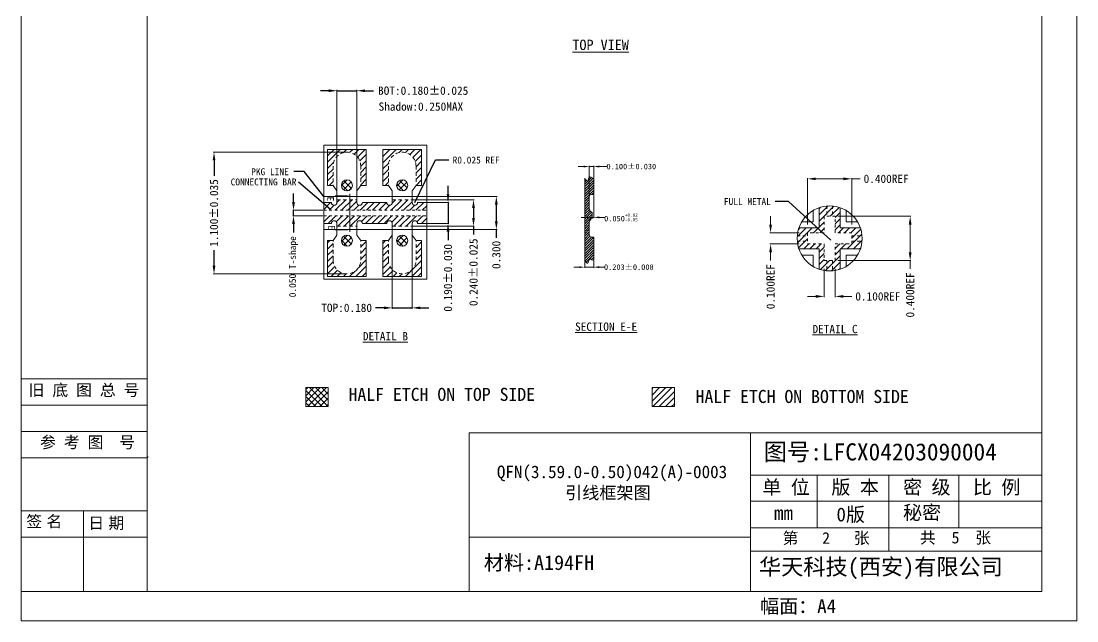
# Model space of a CAD drawing. Header units: millimetres. Extents: x 4471 to 10624, y 832 to 10725.
# Drawn here: x 4660.86 to 4699.05, y 1708.89 to 1730.58 of the extents above; entities that cross this region are included whole.
import ezdxf
from ezdxf.enums import TextEntityAlignment as Align

# ---------------------------------------------------------------- set-up
doc = ezdxf.new("R2010")
doc.units = ezdxf.units.MM
doc.linetypes.add('HIDDEN', pattern=[0.375, 0.25, -0.125])
for name, color, linetype in [('1', 7, 'Continuous'), ('1D', 4, 'Continuous'), ('BOT', 4, 'Continuous'), ('ETCH', 4, 'Continuous'), ('HALF ETCH ON TOP SIDE', 6, 'Continuous'), ('PKG', 2, 'Continuous'), ('图层1实体', 7, 'Continuous')]:
    doc.layers.add(name, color=color, linetype=linetype)
doc.layers.add('DIM', color=4, linetype='Continuous', lineweight=18)
doc.styles.add('SIMPLEX', font='SIMPLEX')
doc.styles.get("Standard").update_dxf_attribs({"font": 'SimSun.ttf'})
doc.styles.add('宋体', font='SimSun.ttf')
doc.dimstyles.new('0D$0', dxfattribs={"dimscale": 0.078, "dimtxt": 1.15, "dimasz": 1.15, "dimexe": 0.3, "dimexo": 0.3, "dimgap": 0.3, "dimtad": 0, "dimdec": 3, "dimzin": 1, "dimdsep": 46, "dimtxsty": 'SIMPLEX', "dimcen": 0.1, "dimclrd": 256, "dimclre": 256, "dimclrt": 256, "dimadec": 0, "dimazin": 0, "dimtfac": 1, "dimtdec": 3, "dimtofl": 0, "dimtmove": 0, "dimatfit": 3, "dimfxl": 1, "dimlwd": -1, "dimlwe": -1, "dimarcsym": 2})
doc.dimstyles.new('ISO-25', dxfattribs={"dimtxt": 0.1, "dimasz": 0.08, "dimexe": 0.015, "dimexo": 0.015, "dimgap": 0.02, "dimtad": 0, "dimzin": 1, "dimdsep": 46, "dimtxsty": 'Standard', "dimcen": 0.1, "dimadec": 0, "dimazin": 0, "dimtfac": 1, "dimtmove": 0, "dimatfit": 3, "dimfxl": 1, "dimarcsym": 0})

# ---------------------------------------------------------------- blocks, each defined once
blk = doc.blocks.new('*D121')
at = {"layer": 'Defpoints', "color": 0, "transparency": 16777216}
for p in [(4690.909, 1724.879), (4689.309, 1722.923), (4690.909, 1722.923)]:
    blk.add_point(p, dxfattribs=at)
at = {"layer": 'DIM', "transparency": 16777216}
for p, q in [((4689.309, 1723.223), (4689.309, 1724.909)), ((4689.609, 1724.879), (4690.609, 1724.879)), ((4690.909, 1723.223), (4690.909, 1724.909)), ((4690.909, 1724.879), (4691.209, 1724.879))]:
    blk.add_line(p, q, dxfattribs=at)
for points in [[(4689.609, 1724.929), (4689.609, 1724.829), (4689.309, 1724.879)], [(4690.609, 1724.929), (4690.609, 1724.829), (4690.909, 1724.879)]]:
    blk.add_solid(points, dxfattribs=at)
at = {"layer": 'DIM', "lineweight": 9, "transparency": 16777216, "insert": (4692.153, 1724.879), "char_height": 0.3, "attachment_point": 5, "style": '宋体'}
blk.add_mtext('0.400REF{}{{\\H0.7x;}{}}', dxfattribs=at)
blk = doc.blocks.new('*D123')
at = {"layer": 'Defpoints', "color": 0, "transparency": 16777216}
for p in [(4689.309, 1722.923), (4687.973, 1722.523), (4689.309, 1722.523)]:
    blk.add_point(p, dxfattribs=at)
at = {"layer": 'DIM', "transparency": 16777216}
for p, q in [((4687.973, 1723.223), (4687.973, 1723.523)), ((4689.009, 1722.923), (4687.943, 1722.923)), ((4689.009, 1722.523), (4687.943, 1722.523)), ((4687.973, 1722.223), (4687.973, 1721.923))]:
    blk.add_line(p, q, dxfattribs=at)
for points in [[(4687.923, 1723.223), (4688.023, 1723.223), (4687.973, 1722.923)], [(4687.923, 1722.223), (4688.023, 1722.223), (4687.973, 1722.523)]]:
    blk.add_solid(points, dxfattribs=at)
at = {"layer": 'DIM', "lineweight": 9, "transparency": 16777216, "insert": (4687.973, 1720.979), "char_height": 0.3, "attachment_point": 5, "rotation": 90, "style": '宋体'}
blk.add_mtext('0.100REF{}{{\\H0.7x;}{}}', dxfattribs=at)
blk = doc.blocks.new('*D124')
at = {"layer": 'Defpoints', "color": 0, "transparency": 16777216}
for p in [(4689.909, 1721.923), (4690.309, 1721.923), (4690.309, 1720.625)]:
    blk.add_point(p, dxfattribs=at)
at = {"layer": 'DIM', "transparency": 16777216}
for p, q in [((4689.909, 1721.623), (4689.909, 1720.595)), ((4690.309, 1721.623), (4690.309, 1720.595)), ((4689.609, 1720.625), (4689.309, 1720.625)), ((4690.609, 1720.625), (4690.909, 1720.625))]:
    blk.add_line(p, q, dxfattribs=at)
for points in [[(4689.609, 1720.675), (4689.609, 1720.575), (4689.909, 1720.625)], [(4690.609, 1720.675), (4690.609, 1720.575), (4690.309, 1720.625)]]:
    blk.add_solid(points, dxfattribs=at)
at = {"layer": 'DIM', "lineweight": 9, "transparency": 16777216, "insert": (4691.853, 1720.625), "char_height": 0.3, "attachment_point": 5, "style": '宋体'}
blk.add_mtext('0.100REF{}{{\\H0.7x;}{}}', dxfattribs=at)
blk = doc.blocks.new('*D122')
at = {"layer": 'Defpoints', "color": 0, "transparency": 16777216}
for p in [(4690.109, 1723.523), (4693.022, 1723.523), (4690.109, 1721.923)]:
    blk.add_point(p, dxfattribs=at)
at = {"layer": 'DIM', "transparency": 16777216}
for p, q in [((4690.409, 1723.523), (4693.052, 1723.523)), ((4693.022, 1723.223), (4693.022, 1722.223)), ((4690.409, 1721.923), (4693.052, 1721.923)), ((4693.022, 1721.923), (4693.022, 1721.623))]:
    blk.add_line(p, q, dxfattribs=at)
for points in [[(4692.972, 1723.223), (4693.072, 1723.223), (4693.022, 1723.523)], [(4692.972, 1722.223), (4693.072, 1722.223), (4693.022, 1721.923)]]:
    blk.add_solid(points, dxfattribs=at)
at = {"layer": 'DIM', "lineweight": 9, "transparency": 16777216, "insert": (4693.022, 1720.679), "char_height": 0.3, "attachment_point": 5, "rotation": 90, "style": '宋体'}
blk.add_mtext('0.400REF{}{{\\H0.7x;}{}}', dxfattribs=at)
blk = doc.blocks.new('*D148')
at = {"layer": 'Defpoints', "color": 0, "transparency": 16777216}
for p in [(4681.251, 1721.93), (4681.576, 1721.93), (4681.576, 1721.684)]:
    blk.add_point(p, dxfattribs=at)
at = {"layer": 'DIM', "color": 0, "lineweight": 5, "transparency": 16777216}
for p, q in [((4681.251, 1721.905), (4681.251, 1721.659)), ((4681.576, 1721.905), (4681.576, 1721.659)), ((4681.051, 1721.684), (4680.851, 1721.684)), ((4681.251, 1721.684), (4681.576, 1721.684)), ((4681.776, 1721.684), (4681.976, 1721.684))]:
    blk.add_line(p, q, dxfattribs=at)
at = {"layer": 'DIM', "color": 0, "transparency": 16777216}
for points in [[(4681.051, 1721.65), (4681.051, 1721.717), (4681.251, 1721.684)], [(4681.776, 1721.717), (4681.776, 1721.65), (4681.576, 1721.684)]]:
    blk.add_solid(points, dxfattribs=at)
at = {"layer": 'DIM', "color": 0, "lineweight": 5, "transparency": 16777216, "insert": (4682.844, 1721.684), "char_height": 0.2, "attachment_point": 5}
blk.add_mtext('{\\fSimSun|b0|i0|c134|p0;0.203±0.008}', dxfattribs=at)
blk = doc.blocks.new('*D149')
at = {"layer": 'Defpoints', "color": 0, "transparency": 16777216}
for p in [(4681.576, 1725.323), (4681.576, 1724.898), (4681.414, 1724.142)]:
    blk.add_point(p, dxfattribs=at)
at = {"layer": 'DIM', "color": 0, "lineweight": 5, "transparency": 16777216}
for p, q in [((4681.214, 1725.323), (4681.014, 1725.323)), ((4681.414, 1724.167), (4681.414, 1725.348)), ((4681.414, 1725.323), (4681.576, 1725.323)), ((4681.576, 1724.923), (4681.576, 1725.348)), ((4681.776, 1725.323), (4682.065, 1725.323))]:
    blk.add_line(p, q, dxfattribs=at)
at = {"layer": 'DIM', "color": 0, "transparency": 16777216}
for points in [[(4681.214, 1725.29), (4681.214, 1725.357), (4681.414, 1725.323)], [(4681.776, 1725.357), (4681.776, 1725.29), (4681.576, 1725.323)]]:
    blk.add_solid(points, dxfattribs=at)
at = {"layer": 'DIM', "color": 0, "lineweight": 5, "transparency": 16777216, "insert": (4682.935, 1725.323), "char_height": 0.2, "attachment_point": 5}
blk.add_mtext('{\\fSimSun|b0|i0|c134|p0;0.100±0.030}', dxfattribs=at)
blk = doc.blocks.new('*D150')
at = {"layer": 'Defpoints', "color": 0, "transparency": 16777216}
for p in [(4681.576, 1724.429), (4681.516, 1723.551), (4681.516, 1723.484)]:
    blk.add_point(p, dxfattribs=at)
at = {"layer": 'DIM', "color": 0, "lineweight": 5, "transparency": 16777216}
for p, q in [((4681.576, 1724.404), (4681.576, 1723.459)), ((4681.316, 1723.484), (4681.116, 1723.484)), ((4681.516, 1723.526), (4681.516, 1723.459)), ((4681.576, 1723.484), (4681.516, 1723.484)), ((4681.776, 1723.484), (4681.976, 1723.484))]:
    blk.add_line(p, q, dxfattribs=at)
at = {"layer": 'DIM', "color": 0, "transparency": 16777216}
for points in [[(4681.316, 1723.451), (4681.316, 1723.518), (4681.516, 1723.484)], [(4681.776, 1723.518), (4681.776, 1723.451), (4681.576, 1723.484)]]:
    blk.add_solid(points, dxfattribs=at)
at = {"layer": 'DIM', "color": 0, "lineweight": 5, "transparency": 16777216, "insert": (4682.561, 1723.484), "char_height": 0.2, "attachment_point": 5}
blk.add_mtext('0.050{\\H0.120000;\\S+0.02^ -0.05;}', dxfattribs=at)
blk = doc.blocks.new('*D151')
at = {"layer": 'Defpoints', "color": 0, "transparency": 16777216}
for p in [(4675.535, 1724.023), (4675.535, 1723.263), (4676.303, 1723.263)]:
    blk.add_point(p, dxfattribs=at)
at = {"layer": 'DIM', "lineweight": -3, "transparency": 16777216}
for p, q in [((4676.303, 1724.323), (4676.303, 1724.623)), ((4676.303, 1724.023), (4676.303, 1723.263)), ((4676.303, 1722.963), (4676.303, 1722.663))]:
    blk.add_line(p, q, dxfattribs=at)
at = {"layer": 'DIM', "transparency": 16777216}
for p, q in [((4675.565, 1724.023), (4676.333, 1724.023)), ((4675.565, 1723.263), (4676.333, 1723.263))]:
    blk.add_line(p, q, dxfattribs=at)
for points in [[(4676.253, 1724.323), (4676.353, 1724.323), (4676.303, 1724.023)], [(4676.353, 1722.963), (4676.253, 1722.963), (4676.303, 1723.263)]]:
    blk.add_solid(points, dxfattribs=at)
at = {"layer": 'DIM', "lineweight": 9, "transparency": 16777216, "insert": (4676.303, 1721.296), "char_height": 0.3, "attachment_point": 5, "rotation": 90, "style": '宋体'}
blk.add_mtext('0.190%%p0.030', dxfattribs=at)
blk = doc.blocks.new('*D152')
at = {"layer": 'Defpoints', "color": 0, "transparency": 16777216}
for p in [(4675.535, 1724.243), (4675.535, 1723.043), (4678.051, 1723.043)]:
    blk.add_point(p, dxfattribs=at)
at = {"layer": 'DIM', "transparency": 16777216}
for p, q in [((4675.565, 1724.243), (4678.081, 1724.243)), ((4675.565, 1723.043), (4678.081, 1723.043))]:
    blk.add_line(p, q, dxfattribs=at)
at = {"layer": 'DIM', "lineweight": -3, "transparency": 16777216}
for p, q in [((4678.051, 1723.943), (4678.051, 1723.343)), ((4678.051, 1723.043), (4678.051, 1722.743))]:
    blk.add_line(p, q, dxfattribs=at)
at = {"layer": 'DIM', "transparency": 16777216}
for points in [[(4678.101, 1723.943), (4678.001, 1723.943), (4678.051, 1724.243)], [(4678.001, 1723.343), (4678.101, 1723.343), (4678.051, 1723.043)]]:
    blk.add_solid(points, dxfattribs=at)
at = {"layer": 'DIM', "lineweight": 9, "transparency": 16777216, "insert": (4678.051, 1722.127), "char_height": 0.3, "attachment_point": 5, "rotation": 90, "style": '宋体'}
blk.add_mtext('0.300', dxfattribs=at)
blk = doc.blocks.new('*D153')
at = {"layer": 'Defpoints', "color": 0, "transparency": 16777216}
for p in [(4675.005, 1724.123), (4675.005, 1723.163), (4677.225, 1723.163)]:
    blk.add_point(p, dxfattribs=at)
at = {"layer": 'DIM', "transparency": 16777216}
for p, q in [((4675.035, 1724.123), (4677.255, 1724.123)), ((4675.035, 1723.163), (4677.255, 1723.163))]:
    blk.add_line(p, q, dxfattribs=at)
at = {"layer": 'DIM', "lineweight": -3, "transparency": 16777216}
for p, q in [((4677.225, 1723.823), (4677.225, 1723.463)), ((4677.225, 1723.163), (4677.225, 1722.863))]:
    blk.add_line(p, q, dxfattribs=at)
at = {"layer": 'DIM', "transparency": 16777216}
for points in [[(4677.275, 1723.823), (4677.175, 1723.823), (4677.225, 1724.123)], [(4677.175, 1723.463), (4677.275, 1723.463), (4677.225, 1723.163)]]:
    blk.add_solid(points, dxfattribs=at)
at = {"layer": 'DIM', "lineweight": 9, "transparency": 16777216, "insert": (4677.225, 1721.499), "char_height": 0.3, "attachment_point": 5, "rotation": 90, "style": '宋体'}
blk.add_mtext('0.240%%p0.025', dxfattribs=at)
blk = doc.blocks.new('*D154')
at = {"layer": 'Defpoints', "color": 0, "transparency": 16777216}
for p in [(4672.645, 1725.843), (4667.838, 1721.443), (4672.645, 1721.443)]:
    blk.add_point(p, dxfattribs=at)
at = {"layer": 'DIM', "transparency": 16777216}
for p, q in [((4672.615, 1725.843), (4667.808, 1725.843)), ((4672.615, 1721.443), (4667.808, 1721.443))]:
    blk.add_line(p, q, dxfattribs=at)
at = {"layer": 'DIM', "lineweight": -3, "transparency": 16777216}
for p, q in [((4667.838, 1725.543), (4667.838, 1724.992)), ((4667.838, 1721.743), (4667.838, 1722.293))]:
    blk.add_line(p, q, dxfattribs=at)
at = {"layer": 'DIM', "transparency": 16777216}
for points in [[(4667.888, 1725.543), (4667.788, 1725.543), (4667.838, 1725.843)], [(4667.788, 1721.743), (4667.888, 1721.743), (4667.838, 1721.443)]]:
    blk.add_solid(points, dxfattribs=at)
at = {"layer": 'DIM', "lineweight": 9, "transparency": 16777216, "insert": (4667.838, 1723.643), "char_height": 0.3, "attachment_point": 5, "rotation": 90, "style": '宋体'}
blk.add_mtext('1.100%%p0.035', dxfattribs=at)
blk = doc.blocks.new('*D155')
at = {"layer": 'Defpoints', "color": 0, "transparency": 16777216}
for p in [(4673.005, 1728.066), (4672.285, 1724.414), (4673.005, 1724.414)]:
    blk.add_point(p, dxfattribs=at)
at = {"layer": 'DIM', "lineweight": -3, "transparency": 16777216}
for p, q in [((4671.985, 1728.066), (4671.685, 1728.066)), ((4672.285, 1728.066), (4673.005, 1728.066)), ((4673.305, 1728.066), (4673.605, 1728.066))]:
    blk.add_line(p, q, dxfattribs=at)
at = {"layer": 'DIM', "transparency": 16777216}
for p, q in [((4672.285, 1724.444), (4672.285, 1728.096)), ((4673.005, 1724.444), (4673.005, 1728.096))]:
    blk.add_line(p, q, dxfattribs=at)
for points in [[(4671.985, 1728.016), (4671.985, 1728.116), (4672.285, 1728.066)], [(4673.305, 1728.116), (4673.305, 1728.016), (4673.005, 1728.066)]]:
    blk.add_solid(points, dxfattribs=at)
at = {"layer": 'DIM', "lineweight": 9, "transparency": 16777216, "insert": (4675.405, 1728.066), "char_height": 0.3, "attachment_point": 5, "style": '宋体'}
blk.add_mtext('BOT:0.180%%p0.025', dxfattribs=at)
blk = doc.blocks.new('*D157')
at = {"layer": 'Defpoints', "color": 0, "transparency": 16777216}
for p in [(4674.285, 1722.843), (4675.005, 1722.843), (4675.005, 1720.212)]:
    blk.add_point(p, dxfattribs=at)
at = {"layer": 'DIM', "transparency": 16777216}
for p, q in [((4674.285, 1722.813), (4674.285, 1720.182)), ((4675.005, 1722.813), (4675.005, 1720.182))]:
    blk.add_line(p, q, dxfattribs=at)
at = {"layer": 'DIM', "lineweight": -3, "transparency": 16777216}
for p, q in [((4673.985, 1720.212), (4673.685, 1720.212)), ((4674.285, 1720.212), (4675.005, 1720.212)), ((4675.305, 1720.212), (4675.605, 1720.212))]:
    blk.add_line(p, q, dxfattribs=at)
at = {"layer": 'DIM', "transparency": 16777216}
for points in [[(4673.985, 1720.162), (4673.985, 1720.262), (4674.285, 1720.212)], [(4675.305, 1720.262), (4675.305, 1720.162), (4675.005, 1720.212)]]:
    blk.add_solid(points, dxfattribs=at)
at = {"layer": 'DIM', "lineweight": 9, "transparency": 16777216, "insert": (4672.637, 1720.212), "char_height": 0.3, "attachment_point": 5, "style": '宋体'}
blk.add_mtext('TOP:0.180', dxfattribs=at)
blk = doc.blocks.new('*D158')
at = {"layer": 'Defpoints', "color": 0, "transparency": 16777216}
for p in [(4670.714, 1723.743), (4671.806, 1723.743), (4671.806, 1723.543)]:
    blk.add_point(p, dxfattribs=at)
at = {"layer": 'DIM', "color": 2, "lineweight": -3, "transparency": 16777216}
for p, q in [((4670.714, 1724.043), (4670.714, 1724.343)), ((4670.714, 1723.543), (4670.714, 1723.743)), ((4670.714, 1723.243), (4670.714, 1722.943))]:
    blk.add_line(p, q, dxfattribs=at)
at = {"layer": 'DIM', "color": 2, "transparency": 16777216}
for p, q in [((4671.776, 1723.743), (4670.684, 1723.743)), ((4671.776, 1723.543), (4670.684, 1723.543))]:
    blk.add_line(p, q, dxfattribs=at)
for points in [[(4670.664, 1724.043), (4670.764, 1724.043), (4670.714, 1723.743)], [(4670.764, 1723.243), (4670.664, 1723.243), (4670.714, 1723.543)]]:
    blk.add_solid(points, dxfattribs=at)
at = {"layer": 'DIM', "color": 2, "lineweight": 9, "transparency": 16777216, "insert": (4670.714, 1721.699), "char_height": 0.25, "attachment_point": 5, "rotation": 90, "style": '宋体'}
blk.add_mtext('0.050 T-shape', dxfattribs=at)

msp = doc.modelspace()

# ---------------------------------------------------------------- hatches: boundary and pattern name
at = {"layer": 'ETCH', "lineweight": 9}
h = msp.add_hatch(dxfattribs=at)
h.set_pattern_fill('ANSI31', color=256, scale=0.05)
h.set_pattern_definition([(45, (4706.81684, 1758.78221), (-0.1122532, 0.1122532), [])])
h.paths.add_polyline_path([(4671.9454, 1724.6425), (4671.9454, 1725.9425), (4673.3454, 1725.9425), (4673.3454, 1724.6425), (4673.1454, 1724.6425), (4673.1454, 1725.3425, 1), (4672.1454, 1725.3425), (4672.1454, 1724.6425)])
h.paths.add_polyline_path([(4671.9454, 1722.6425), (4671.9454, 1721.3425), (4673.3454, 1721.3425), (4673.3454, 1722.6425), (4673.1454, 1722.6425), (4673.1454, 1721.9425, -1), (4672.1454, 1721.9425), (4672.1454, 1722.6425)])
h.paths.add_polyline_path([(4673.9454, 1724.6425), (4673.9454, 1725.9425), (4675.3454, 1725.9425), (4675.3454, 1724.6425), (4675.1454, 1724.6425), (4675.1454, 1725.3425, 1), (4674.1454, 1725.3425), (4674.1454, 1724.6425)])
h.paths.add_polyline_path([(4673.9454, 1722.6425), (4673.9454, 1721.3425), (4675.3454, 1721.3425), (4675.3454, 1722.6425), (4675.1454, 1722.6425), (4675.1454, 1721.9425, -1), (4674.1454, 1721.9425), (4674.1454, 1722.6425)])
h.paths.add_polyline_path([(4675.535, 1723.7425), (4675.535, 1724.0225), (4675.2054, 1724.0225, -1), (4675.0054, 1724.0225), (4675.0054, 1724.1225), (4674.2854, 1724.1225), (4674.2854, 1724.0225, -1), (4674.0854, 1724.0225), (4673.2054, 1724.0225, -1), (4673.0054, 1724.0225), (4673.0054, 1724.1225), (4672.2854, 1724.1225), (4672.2854, 1724.0225, -1), (4672.0854, 1724.0225), (4671.8061, 1724.0225), (4671.8061, 1723.7425)])
h.paths.add_polyline_path([(4671.8061, 1723.2625), (4672.0854, 1723.2625, -1), (4672.2854, 1723.2625), (4672.2854, 1723.1625), (4673.0054, 1723.1625), (4673.0054, 1723.2625, -1), (4673.2054, 1723.2625), (4674.0854, 1723.2625, -1), (4674.2854, 1723.2625), (4674.2854, 1723.1625), (4675.0054, 1723.1625), (4675.0054, 1723.2625, -1), (4675.2054, 1723.2625), (4675.535, 1723.2625), (4675.535, 1723.5425), (4671.8061, 1723.5425)])
at = {"layer": 'ETCH', "lineweight": 5}
h = msp.add_hatch(dxfattribs=at)
h.set_pattern_fill('ANSI31', color=256, scale=0.02, style=0)
h.set_pattern_definition([(45, (4118.769366, 1721.94293), (-0.0449012806, 0.0449012806), [])])
edge = h.paths.add_edge_path()
edge.add_line((4681.4938, 1724.3078), (4681.4962, 1724.3078))
edge.add_arc((4681.4962, 1724.3878), 0.08, 630, 720)
edge.add_line((4681.5762, 1724.3878), (4681.5762, 1724.8977))
edge.add_spline(control_points=[(4681.5762, 1724.8977), (4681.5546, 1724.9037), (4681.5089, 1724.9165), (4681.3947, 1724.9915), (4681.3801, 1724.709), (4681.2922, 1724.8379), (4681.2514, 1724.8977)], knot_values=[0, 0, 0, 0, 0.0877372, 0.1860981, 0.3992892, 0.5839452, 0.5839452, 0.5839452, 0.5839452], degree=3, periodic=0)
edge.add_line((4681.2514, 1724.8977), (4681.2514, 1721.9304))
edge.add_spline(control_points=[(4681.2514, 1721.9304), (4681.2922, 1721.8706), (4681.3801, 1721.7417), (4681.3947, 1722.0242), (4681.5089, 1721.9492), (4681.5546, 1721.9364), (4681.5762, 1721.9304)], knot_values=[0, 0, 0, 0, 0.184656, 0.3978471, 0.4962081, 0.5839452, 0.5839452, 0.5839452, 0.5839452], degree=3, periodic=0)
edge.add_line((4681.5762, 1721.9304), (4681.5762, 1722.7718))
edge.add_line((4681.5762, 1722.7718), (4681.495, 1722.7718))
edge.add_arc((4681.495, 1722.8518), 0.08, 180.2893, 270.00475, ccw=False)
edge.add_line((4681.415, 1722.8514), (4681.4138, 1723.2998))
edge.add_arc((4681.5539, 1723.3043), 0.1402, 105.84188, 181.83462, ccw=False)
edge.add_line((4681.5157, 1723.4391), (4681.5157, 1723.6624))
edge.add_arc((4681.5851, 1723.8256), 0.1773, 194.9693, 246.93746, ccw=False)
edge.add_line((4681.4138, 1723.7798), (4681.4138, 1724.2278))
edge.add_arc((4681.4938, 1724.2278), 0.08, 90, 180.00475, ccw=False)
at = {"layer": 'ETCH', "lineweight": 9}
h = msp.add_hatch(dxfattribs=at)
h.set_pattern_fill('ANSI31', color=256, scale=0.05)
h.set_pattern_definition([(45, (-1.79652, 0.0234), (-0.1122532015, 0.1122532015), [])])
h.paths.add_polyline_path([(4688.9974, 1723.1028, 0.0825124), (4688.9343, 1722.7228, 0.0825124), (4688.9974, 1722.3428), (4689.7294, 1722.3428), (4689.7294, 1721.6108, 0.1661561), (4690.4894, 1721.6108), (4690.4894, 1722.3428), (4691.2213, 1722.3428, 0.0825124), (4691.2844, 1722.7228, 0.0825124), (4691.2213, 1723.1028), (4690.4894, 1723.1028), (4690.4894, 1723.8347, 0.1661561), (4689.7294, 1723.8347), (4689.7294, 1723.1028)])
h.paths.add_polyline_path([(4689.9094, 1722.9228), (4689.9094, 1723.5228), (4690.3094, 1723.5228), (4690.3094, 1722.9228), (4690.9094, 1722.9228), (4690.9094, 1722.5228), (4690.3094, 1722.5228), (4690.3094, 1721.9228), (4689.9094, 1721.9228), (4689.9094, 1722.5228), (4689.3094, 1722.5228), (4689.3094, 1722.9228)], flags=16)
h = msp.add_hatch(dxfattribs=at)
h.set_pattern_fill('ANSI31', color=256, scale=0.05)
h.paths.add_polyline_path([(4684.493, 1717.3275), (4683.685, 1717.3275), (4683.685, 1716.6408), (4684.493, 1716.6408)])
at = {"layer": 'HALF ETCH ON TOP SIDE', "linetype": 'ByBlock', "lineweight": 0}
h = msp.add_hatch(dxfattribs=at)
h.set_pattern_fill('ANSI37', color=256, scale=0.05)
h.set_pattern_definition([(45, (4706.81684, 1758.78221), (-0.1122532, 0.1122532), []), (135, (4706.81684, 1758.78221), (-0.1122532, -0.1122532), [])])
h.paths.add_polyline_path([(4672.8454, 1724.6425, 1), (4672.4454, 1724.6425, 1)])
h.paths.add_polyline_path([(4672.8454, 1722.6425, 1), (4672.4454, 1722.6425, 1)])
h.paths.add_polyline_path([(4674.8454, 1724.6425, 1), (4674.4454, 1724.6425, 1)])
h.paths.add_polyline_path([(4674.8454, 1722.6425, 1), (4674.4454, 1722.6425, 1)])
h = msp.add_hatch(dxfattribs=at)
h.set_pattern_fill('ANSI37', color=256, scale=0.05)
h.set_pattern_definition([(45, (4740.29422, 1755.63377), (-0.1122532, 0.1122532), []), (135, (4740.29422, 1755.63377), (-0.1122532, -0.1122532), [])])
h.paths.add_polyline_path([(4671.9693, 1717.3275), (4671.1613, 1717.3275), (4671.1613, 1716.6408), (4671.9693, 1716.6408)])

# ---------------------------------------------------------------- linework, layer by layer
at = {"lineweight": 0}
for p, q in [((4671.9454, 1724.6425, 0.0817), (4671.9454, 1725.9425, 0.0817)), ((4671.9454, 1725.9425, 0.0817), (4673.3454, 1725.9425, 0.0817)), ((4673.3454, 1725.9425, 0.0817), (4673.3454, 1724.6425, 0.0817)), ((4673.9454, 1724.6425, 0.0817), (4673.9454, 1725.9425, 0.0817)), ((4673.9454, 1725.9425, 0.0817), (4675.3454, 1725.9425, 0.0817)), ((4675.3454, 1725.9425, 0.0817), (4675.3454, 1724.6425, 0.0817)), ((4672.1454, 1724.6425, 0.0817), (4671.9454, 1724.6425, 0.0817)), ((4672.2854, 1724.4425, 0.0817), (4672.1454, 1724.6425, 0.0817)), ((4672.2854, 1724.0225, 0.0817), (4672.2854, 1724.4425, 0.0817)), ((4673.1454, 1724.6425, 0.0817), (4673.0054, 1724.4425, 0.0817)), ((4673.0054, 1724.4425, 0.0817), (4673.0054, 1724.0225, 0.0817)), ((4673.3454, 1724.6425, 0.0817), (4673.1454, 1724.6425, 0.0817)), ((4674.1454, 1724.6425, 0.0817), (4673.9454, 1724.6425, 0.0817)), ((4674.2854, 1724.4425, 0.0817), (4674.1454, 1724.6425, 0.0817)), ((4674.2854, 1724.0225, 0.0817), (4674.2854, 1724.4425, 0.0817)), ((4675.1454, 1724.6425, 0.0817), (4675.0054, 1724.4425, 0.0817)), ((4675.0054, 1724.4425, 0.0817), (4675.0054, 1724.0225, 0.0817)), ((4675.3454, 1724.6425, 0.0817), (4675.1454, 1724.6425, 0.0817)), ((4672.2854, 1723.2625, 0.0817), (4672.2854, 1722.8425, 0.0817)), ((4673.0054, 1722.8425, 0.0817), (4673.0054, 1723.2625, 0.0817)), ((4674.2854, 1723.2625, 0.0817), (4674.2854, 1722.8425, 0.0817)), ((4675.0054, 1722.8425, 0.0817), (4675.0054, 1723.2625, 0.0817)), ((4672.1454, 1722.6425, 0.0817), (4671.9454, 1722.6425, 0.0817)), ((4671.9454, 1722.6425, 0.0817), (4671.9454, 1721.3425, 0.0817)), ((4672.2854, 1722.8425, 0.0817), (4672.1454, 1722.6425, 0.0817)), ((4673.1454, 1722.6425, 0.0817), (4673.0054, 1722.8425, 0.0817)), ((4673.3454, 1722.6425, 0.0817), (4673.1454, 1722.6425, 0.0817)), ((4673.3454, 1721.3425, 0.0817), (4673.3454, 1722.6425, 0.0817)), ((4674.1454, 1722.6425, 0.0817), (4673.9454, 1722.6425, 0.0817)), ((4673.9454, 1722.6425, 0.0817), (4673.9454, 1721.3425, 0.0817)), ((4674.2854, 1722.8425, 0.0817), (4674.1454, 1722.6425, 0.0817)), ((4675.1454, 1722.6425, 0.0817), (4675.0054, 1722.8425, 0.0817)), ((4675.3454, 1722.6425, 0.0817), (4675.1454, 1722.6425, 0.0817)), ((4675.3454, 1721.3425, 0.0817), (4675.3454, 1722.6425, 0.0817)), ((4671.9454, 1721.3425, 0.0817), (4673.3454, 1721.3425, 0.0817)), ((4673.9454, 1721.3425, 0.0817), (4675.3454, 1721.3425, 0.0817))]:
    msp.add_line(p, q, dxfattribs=at)
at = {"color": 2, "lineweight": 9, "elevation": 0.0584}
msp.add_lwpolyline([(4671.8061, 1726.0925), (4675.535, 1726.0925), (4675.535, 1721.244), (4671.8061, 1721.244)], close=True, dxfattribs=at)
at = {"lineweight": 0, "elevation": 0.0817}
for points in [[(4671.8061, 1724.0225), (4672.0854, 1724.0225)], [(4673.2054, 1724.0225), (4674.0854, 1724.0225)], [(4675.2054, 1724.0225), (4675.535, 1724.0225)], [(4671.8061, 1723.2625), (4672.0854, 1723.2625)], [(4673.2054, 1723.2625), (4674.0854, 1723.2625)], [(4675.2054, 1723.2625), (4675.535, 1723.2625)]]:
    msp.add_lwpolyline(points, dxfattribs=at)
at = {"linetype": 'ByBlock', "lineweight": 0}
for centre in [(4672.6454, 1724.6425, 0.0817), (4674.6454, 1724.6425, 0.0817), (4672.6454, 1722.6425, 0.0817), (4674.6454, 1722.6425, 0.0817)]:
    msp.add_circle(centre, 0.2, dxfattribs=at)
at = {"lineweight": 0}
for centre, start, end in [((4672.1854, 1724.0225, 0.0817), 180, 360), ((4673.1054, 1724.0225, 0.0817), 180, 360), ((4674.1854, 1724.0225, 0.0817), 180, 360), ((4675.1054, 1724.0225, 0.0817), 180, 360), ((4672.1854, 1723.2625, 0.0817), 0, 180), ((4673.1054, 1723.2625, 0.0817), 0, 180), ((4674.1854, 1723.2625, 0.0817), 0, 180), ((4675.1054, 1723.2625, 0.0817), 0, 180)]:
    msp.add_arc(centre, 0.1, start, end, dxfattribs=at)
at = {"layer": '1', "lineweight": 5}
for p, q in [((4681.5157, 1723.6624, 0.0812), (4681.5157, 1723.4391, 0.0812)), ((4681.415, 1722.8518, 0.0817), (4681.4138, 1723.2998, 0.0812)), ((4681.5762, 1722.7718, 0.0817), (4681.495, 1722.7718, 0.0817)), ((4681.5762, 1721.9304, 0.0817), (4681.5762, 1722.7718, 0.0817))]:
    msp.add_line(p, q, dxfattribs=at)
at = {"layer": '1', "color": 0, "lineweight": 9}
for p, q in [((4689.7294, 1723.8347), (4689.7294, 1723.1028)), ((4690.4894, 1723.8347), (4690.4894, 1723.1028)), ((4688.9974, 1723.1028), (4689.7294, 1723.1028)), ((4690.4894, 1723.1028), (4691.2213, 1723.1028)), ((4688.9974, 1722.3428), (4689.7294, 1722.3428)), ((4689.7294, 1721.6108), (4689.7294, 1722.3428)), ((4690.4894, 1722.3428), (4691.2213, 1722.3428)), ((4690.4894, 1721.6108), (4690.4894, 1722.3428))]:
    msp.add_line(p, q, dxfattribs=at)
at = {"layer": '1', "color": 7, "lineweight": 9}
for p, q in [((4671.1613, 1717.3275, -0.0465), (4671.1613, 1716.6408, -0.0465)), ((4671.9693, 1717.3275, -0.0465), (4671.1613, 1717.3275, -0.0465)), ((4671.9693, 1716.6408, -0.0465), (4671.9693, 1717.3275, -0.0465)), ((4683.685, 1717.3275, -0.0465), (4683.685, 1716.6408, -0.0465)), ((4684.493, 1717.3275, -0.0465), (4683.685, 1717.3275, -0.0465)), ((4684.493, 1716.6408, -0.0465), (4684.493, 1717.3275, -0.0465)), ((4671.1613, 1716.6408, -0.0465), (4671.9693, 1716.6408, -0.0465)), ((4683.685, 1716.6408, -0.0465), (4684.493, 1716.6408, -0.0465))]:
    msp.add_line(p, q, dxfattribs=at)
at = {"layer": '1', "lineweight": 5, "elevation": 0.0817}
msp.add_lwpolyline([(4681.2514, 1724.8977), (4681.2514, 1721.9304)], dxfattribs=at)
at = {"layer": '1', "lineweight": 5, "elevation": 0.0812}
msp.add_lwpolyline([(4681.5157, 1723.6624), (4681.5157, 1723.6624, -0.2307219), (4681.4138, 1723.7798), (4681.4138, 1724.2278, -0.4142378), (4681.4938, 1724.3078), (4681.4962, 1724.3078, 0.4142136), (4681.5762, 1724.3878), (4681.5762, 1724.8977)], format="xyb", dxfattribs=at)
at = {"layer": '1', "lineweight": 5}
for centre, radius, start, end in [((4681.5539, 1723.3043, 0.0812), 0.1402, 105.84188, 181.83462), ((4681.495, 1722.8518, 0.0817), 0.08, 180.00475, 270.00475)]:
    msp.add_arc(centre, radius, start, end, dxfattribs=at)
for points in [[(4681.2514, 1724.8977, 0.0812), (4681.3574, 1724.7948, 0.0812), (4681.4355, 1724.9464, 0.0812), (4681.5099, 1724.9207, 0.0812), (4681.5762, 1724.8977, 0.0812)], [(4681.2514, 1721.9304, 0.0817), (4681.3574, 1721.8275, 0.0817), (4681.4355, 1721.9791, 0.0817), (4681.5099, 1721.9534, 0.0817), (4681.5762, 1721.9304, 0.0817)]]:
    msp.add_spline(points, degree=3, dxfattribs=at)
at = {"layer": '1D', "color": 4, "linetype": 'HIDDEN', "lineweight": 9, "ltscale": 0.2}
for p, q in [((4671.8061, 1723.7425, 0.0817), (4675.535, 1723.7425, 0.0817)), ((4671.8061, 1723.7425, 0.0817), (4675.535, 1723.7425, 0.0817)), ((4690.0094, 1723.8936), (4690.0094, 1723.5228)), ((4690.2094, 1723.8936), (4690.2094, 1723.5228)), ((4671.8061, 1723.5425, 0.0817), (4675.535, 1723.5425, 0.0817)), ((4671.8061, 1723.5425, 0.0817), (4675.535, 1723.5425, 0.0817)), ((4688.9386, 1722.8228), (4689.3094, 1722.8228)), ((4688.9386, 1722.6228), (4689.3094, 1722.6228)), ((4690.9094, 1722.8228), (4691.2802, 1722.8228)), ((4690.9094, 1722.6228), (4691.2802, 1722.6228)), ((4690.0094, 1721.9228), (4690.0094, 1721.552)), ((4690.2094, 1721.9228), (4690.2094, 1721.552))]:
    msp.add_line(p, q, dxfattribs=at)
msp.add_lwpolyline([(4689.9094, 1723.5228), (4689.9094, 1722.9228), (4689.3094, 1722.9228), (4689.3094, 1722.5228), (4689.9094, 1722.5228), (4689.9094, 1721.9228), (4690.3094, 1721.9228), (4690.3094, 1722.5228), (4690.9094, 1722.5228), (4690.9094, 1722.9228), (4690.3094, 1722.9228), (4690.3094, 1723.5228)], close=True, dxfattribs=at)
at = {"layer": 'BOT', "color": 4, "linetype": 'HIDDEN', "lineweight": 0, "ltscale": 0.5}
for p, q in [((4672.1454, 1725.3425, 0.0817), (4672.1454, 1724.6425, 0.0817)), ((4673.1454, 1725.3425, 0.0817), (4673.1454, 1724.6425, 0.0817)), ((4674.1454, 1725.3425, 0.0817), (4674.1454, 1724.6425, 0.0817)), ((4675.1454, 1725.3425, 0.0817), (4675.1454, 1724.6425, 0.0817)), ((4672.1454, 1721.9425, 0.0817), (4672.1454, 1722.6425, 0.0817)), ((4673.1454, 1721.9425, 0.0817), (4673.1454, 1722.6425, 0.0817)), ((4674.1454, 1721.9425, 0.0817), (4674.1454, 1722.6425, 0.0817)), ((4675.1454, 1721.9425, 0.0817), (4675.1454, 1722.6425, 0.0817))]:
    msp.add_line(p, q, dxfattribs=at)
at = {"layer": 'BOT', "color": 4, "linetype": 'HIDDEN', "lineweight": 0, "ltscale": 0.5, "elevation": 0.0817}
for points in [[(4672.2854, 1724.1225), (4673.0054, 1724.1225)], [(4672.2854, 1724.1225), (4673.0054, 1724.1225)], [(4674.2854, 1724.1225), (4675.0054, 1724.1225)], [(4672.2854, 1723.1625), (4673.0054, 1723.1625)], [(4672.2854, 1723.1625), (4673.0054, 1723.1625)], [(4674.2854, 1723.1625), (4675.0054, 1723.1625)]]:
    msp.add_lwpolyline(points, dxfattribs=at)
at = {"layer": 'BOT', "color": 4, "linetype": 'HIDDEN', "lineweight": 0, "ltscale": 0.5}
for centre, start, end in [((4672.6454, 1725.3425, 0.0817), 360, 180), ((4674.6454, 1725.3425, 0.0817), 360, 180), ((4672.6454, 1721.9425, 0.0817), 180, 0), ((4674.6454, 1721.9425, 0.0817), 180, 0)]:
    msp.add_arc(centre, 0.5, start, end, dxfattribs=at)
at = {"layer": 'DIM', "color": 1, "lineweight": 5}
msp.add_line((4672.7539, 1724.335, 0.0817), (4672.7539, 1722.9634, 0.0817), dxfattribs=at)
at = {"layer": 'DIM', "color": 1, "lineweight": 5, "elevation": 0.0817}
for points in [[(4672.6355, 1724.2605), (4672.219, 1724.2605)], [(4672.6355, 1723.0348), (4672.219, 1723.0348)]]:
    msp.add_lwpolyline(points, dxfattribs=at)
at = {"layer": 'DIM', "color": 2, "lineweight": 9}
msp.add_circle((4690.1094, 1722.7228), 1.1751, dxfattribs=at)
at = {"layer": 'DIM', "color": 1, "lineweight": 5}
for points in [[(4672.6355, 1724.2802, 0.0817), (4672.7539, 1724.2605, 0.0817), (4672.6355, 1724.2408, 0.0817)], [(4672.6355, 1723.0546, 0.0817), (4672.7539, 1723.0348, 0.0817), (4672.6355, 1723.0151, 0.0817)]]:
    msp.add_solid(points, dxfattribs=at)
at = {"layer": 'PKG', "linetype": 'Continuous', "lineweight": 9, "elevation": 0.0817}
for points in [[(4675.535, 1724.2425), (4671.8061, 1724.2425)], [(4675.535, 1724.2425), (4671.8061, 1724.2425)], [(4671.8061, 1723.0425), (4675.535, 1723.0425)], [(4671.8061, 1723.0425), (4675.535, 1723.0425)]]:
    msp.add_lwpolyline(points, dxfattribs=at)
at = {"layer": 'PKG', "linetype": 'Continuous', "lineweight": 9}
for points in [[(4689.5094, 1723.7331), (4689.5094, 1723.3228), (4689.099, 1723.3228)], [(4691.1197, 1723.3228), (4690.7094, 1723.3228), (4690.7094, 1723.7331)], [(4689.099, 1722.1228), (4689.5094, 1722.1228), (4689.5094, 1721.7124)], [(4690.7094, 1721.7124), (4690.7094, 1722.1228), (4691.1197, 1722.1228)]]:
    msp.add_lwpolyline(points, dxfattribs=at)
at = {"layer": '图层1实体', "lineweight": 9}
for p, q in [((4665.4243, 1717.6491, 0.093), (4660.86, 1717.6491, 0.093)), ((4665.4243, 1716.6932, 0.093), (4660.86, 1716.6932, 0.093)), ((4665.4243, 1715.7374, 0.093), (4660.86, 1715.7374, 0.093)), ((4677.0651, 1709.9573, 0.093), (4677.0651, 1715.6892, 0.093)), ((4677.0651, 1715.6892, 0.093), (4697.7816, 1715.6892, 0.093)), ((4687.25, 1715.6892, 0.093), (4687.25, 1709.9573, 0.093)), ((4665.4243, 1714.7816, 0.093), (4660.86, 1714.7816, 0.093)), ((4665.448, 1714.8317, 0.093), (4665.448, 1714.8033, 0.093)), ((4687.25, 1714.1554, 0.093), (4697.7816, 1714.1554, 0.093)), ((4689.6596, 1714.136, 0.093), (4689.6596, 1712.2507, 0.093)), ((4692.2532, 1714.136, 0.093), (4692.2532, 1711.412, 0.093)), ((4694.7794, 1714.136, 0.093), (4694.7794, 1712.2507, 0.093)), ((4687.25, 1713.2182, 0.093), (4697.7816, 1713.2182, 0.093)), ((4660.86, 1712.872, 0.093), (4665.4243, 1712.87, 0.093)), ((4663.1174, 1712.872, 0.093), (4663.1174, 1709.977, 0.093)), ((4663.1174, 1709.977, 0.093), (4663.1174, 1712.8436, 0.093)), ((4687.25, 1712.2507, 0.093), (4697.7816, 1712.2507, 0.093)), ((4665.4243, 1711.9124, 0.093), (4660.86, 1711.9124, 0.093)), ((4687.25, 1711.9124, 0.093), (4677.0651, 1711.9124, 0.093)), ((4687.25, 1711.412, 0.093), (4697.7816, 1711.412, 0.093)), ((4665.4213, 1709.9543, 0.093), (4660.873, 1709.9543, 0.093))]:
    msp.add_line(p, q, dxfattribs=at)
at = {"layer": '图层1实体', "lineweight": 9, "elevation": 0.093}
for points in [[(4660.86, 1761.9249), (4699.0532, 1761.9249), (4699.0532, 1708.8885), (4660.86, 1708.8885)], [(4665.4243, 1760.8497), (4697.7816, 1760.8497), (4697.7816, 1709.9573), (4665.4243, 1709.9573)]]:
    msp.add_lwpolyline(points, close=True, dxfattribs=at)

# ---------------------------------------------------------------- texts
at = {"layer": 'DIM', "lineweight": 9, "style": '宋体'}
msp.add_text('CONNECTING BAR', height=0.25, dxfattribs=at).set_placement((4668.44, 1724.6414, 0.0569))
for s, p in [('HALF ETCH ON TOP SIDE', (4679.4544, 1717.0825, -0.0465)), ('HALF ETCH ON BOTTOM SIDE', (4692.9738, 1717.006, -0.0465))]:
    msp.add_text(s, height=0.4725, dxfattribs=at).set_placement(p, align=Align.MIDDLE_RIGHT)
for s, insert, char_height, attachment_point in [('\\A1;{\\LTOP VIEW}', (4681.8236, 1729.7234, -0.008), 0.375, 5), ('\\A1;Shadow:0.250MAX', (4676.8516, 1727.3375, 0.1442), 0.3, 9), ('\\A1;R0.025 REF', (4676.469, 1725.4298, 0.1442), 0.25, 7), ('\\A1;PKG LINE', (4670.5433, 1725.2607, 0.0817), 0.25, 3), ('\\A1;FULL METAL', (4686.2821, 1723.9285, 0.0109), 0.25, 7), ('{\\LDETAIL C}', (4690.3048, 1719.4438, -0.1802), 0.3, 5), ('{\\LDETAIL B}', (4674.0393, 1719.1861, -0.1802), 0.3, 5)]:
    msp.add_mtext(s, dxfattribs=dict(at, insert=insert, char_height=char_height, attachment_point=attachment_point))
at = {"layer": 'DIM', "color": 1, "lineweight": 5, "char_height": 0.2376, "attachment_point": 5, "rotation": 270}
for insert in [(4672.0544, 1724.1509, 0.027), (4672.097, 1723.1209, 0.027)]:
    msp.add_mtext('E', dxfattribs=dict(at, insert=insert))
at = {"layer": '图层1实体', "lineweight": 9, "style": '宋体'}
for s, height, p in [('图号:LFCX04203090004', 0.62, (4687.7179, 1714.6923, 0.0418)), ('单 位', 0.50403, (4687.6723, 1713.4741, 0.093)), ('版 本', 0.50403, (4690.1721, 1713.4741, 0.093)), ('密 级', 0.50403, (4692.7657, 1713.4741, 0.093)), ('比 例', 0.50403, (4695.2919, 1713.4741, 0.093)), ('0版', 0.50403, (4690.3553, 1712.4864, 0.093)), ('秘密', 0.50403, (4692.7657, 1712.5562, 0.093)), ('mm', 0.50403, (4688.0966, 1712.5431, 0.093)), ('幅面：A4', 0.50403, (4687.5952, 1709.1686, 0.093))]:
    msp.add_text(s, height=height, dxfattribs=at).set_placement(p)
at = {"layer": '图层1实体', "lineweight": 9, "attachment_point": 1, "style": '宋体'}
for s, insert, char_height in [('{\\fSimSun|b0|i0|c134|p2;旧 底 图 总 号}', (4661.1325, 1717.4476, 0.093), 0.420022), ('{\\fSimSun|b0|i0|c134|p2;参 考 图  号}', (4661.5455, 1715.5603, 0.093), 0.420022), ('{\\fￋￎￌﾣﾤ|b0|i0|c134|p2; 签 名}', (4660.889, 1712.6966, 0.093), 0.420022), ('{\\fￋￎￌﾣﾤ|b0|i0|c134|p2; 日 期}', (4663.1343, 1712.6398, 0.093), 0.420022), ('{\\fSimSun|b0|i0|c134|p2;第   2   张}', (4688.4076, 1712.0968, 0.093), 0.420022), ('{\\fSimSun|b0|i0|c134|p2;共  5  张}', (4693.3751, 1712.1111, 0.093), 0.420022), ('材料:A194FH', (4677.5984, 1711.2639, 0.1118), 0.53311), ('{\\fSimSun|b0|i0|c134|p2;华天科技(西安)有限公司}', (4687.5536, 1711.1418, 0.093), 0.588031)]:
    msp.add_mtext(s, dxfattribs=dict(at, insert=insert, char_height=char_height))
at = {"layer": '图层1实体', "lineweight": 9, "insert": (4678.071, 1714.5064, 0.0321), "char_height": 0.4536, "width": 15.490699, "attachment_point": 1, "style": '宋体'}
msp.add_mtext('QFN(3.59.0-0.50)042(A)-0003\\P        引线框架图', dxfattribs=at)

# ---------------------------------------------------------------- dimensions: what is measured, and where the dimension line sits
at = {"layer": 'DIM', "lineweight": 9}
for base, p1, p2, text, override, picture, middle in [((4673.0054, 1728.066, 0.0817), (4672.2854, 1724.4144, 0.0817), (4673.0054, 1724.4144, 0.0817), 'BOT:<>', {"dimscale": 1, "dimtxt": 0.3, "dimasz": 0.3, "dimexe": 0.03, "dimexo": 0.03, "dimgap": 0.1, "dimlfac": 0.25, "dimtxsty": '宋体', "dimtol": 1, "dimtp": 0.025, "dimtm": 0.025, "dimtofl": 1, "dimlwd": 65533}, '*D155', (4675.4048, 1728.066, 0.0817)), ((4690.9094, 1724.879), (4689.3094, 1722.9228), (4690.9094, 1722.9228), '<>REF{}{{\\H0.7x;}{}}', {"dimscale": 1, "dimtxt": 0.3, "dimasz": 0.3, "dimexe": 0.03, "dimgap": 0.1, "dimlfac": 0.25, "dimtxsty": '宋体'}, '*D121', (4692.1527, 1724.879))]:
    dim = msp.add_linear_dim(base=base, p1=p1, p2=p2, text=text, dimstyle='0D$0', override=override, dxfattribs=at)
    dim.commit()
    dim.dimension.update_dxf_attribs({"geometry": picture, "text_midpoint": middle})
for base, p1, p2, override, picture, middle in [((4667.8379, 1721.4425, 0.0817), (4672.6454, 1725.8425, 0.0817), (4672.6454, 1721.4425, 0.0817), {"dimscale": 1, "dimtxt": 0.3, "dimasz": 0.3, "dimexe": 0.03, "dimexo": 0.03, "dimgap": 0.1, "dimlfac": 0.25, "dimtxsty": '宋体', "dimtol": 1, "dimtp": 0.035, "dimtm": 0.035, "dimtofl": 1, "dimlwd": 65533}, '*D154', (4667.8379, 1723.6425, 0.0817)), ((4677.2253, 1723.1625, 0.0817), (4675.0054, 1724.1225, 0.0817), (4675.0054, 1723.1625, 0.0817), {"dimscale": 1, "dimtxt": 0.3, "dimasz": 0.3, "dimexe": 0.03, "dimexo": 0.03, "dimgap": 0.1, "dimlfac": 0.25, "dimtxsty": '宋体', "dimtol": 1, "dimtp": 0.025, "dimtm": 0.025, "dimtofl": 1, "dimlwd": 65533}, '*D153', (4677.2253, 1721.4988, 0.0817)), ((4678.0511, 1723.0425, 0.0817), (4675.535, 1724.2425, 0.0817), (4675.535, 1723.0425, 0.0817), {"dimscale": 1, "dimtxt": 0.3, "dimasz": 0.3, "dimexe": 0.03, "dimexo": 0.03, "dimgap": 0.1, "dimlfac": 0.25, "dimtxsty": '宋体', "dimtol": 0, "dimlim": 0, "dimtp": 0.025, "dimtm": 0.025, "dimtofl": 1, "dimlwd": 65533}, '*D152', (4678.0511, 1722.1272, 0.0817))]:
    dim = msp.add_linear_dim(base=base, p1=p1, p2=p2, angle=90, dimstyle='0D$0', override=override, dxfattribs=at)
    dim.commit()
    dim.dimension.update_dxf_attribs({"geometry": picture, "text_midpoint": middle})
at = {"layer": 'DIM', "linetype": 'ByBlock', "lineweight": 5}
dim = msp.add_linear_dim(base=(4681.5762, 1725.3233, 0.0816), p1=(4681.4138, 1724.142, 0.0812), p2=(4681.5762, 1724.8977, 0.0812), text='{\\fSimSun|b0|i0|c134|p0;0.100±0.030}', dimstyle='ISO-25', override={"dimtxt": 0.2, "dimasz": 0.2, "dimexe": 0.025, "dimexo": 0.025, "dimgap": 0.025, "dimtad": 0, "dimdec": 3, "dimlfac": 0.333333, "dimzin": 1, "dimtxsty": 'Standard', "dimcen": 0.12, "dimtol": 1, "dimtp": 0.03, "dimtm": 0.03, "dimtdec": 3, "dimfxl": 0.0072, "dimlwd": 5, "dimlwe": 5, "dimarcsym": 2}, dxfattribs=at)
dim.commit()
dim.dimension.update_dxf_attribs({"geometry": '*D149', "text_midpoint": (4682.9345, 1725.3233, 0.0816), "dimtype": 160})
at = {"layer": 'DIM', "lineweight": 9}
dim = msp.add_linear_dim(base=(4676.3031, 1723.2625, 0.0817), p1=(4675.535, 1724.0225, 0.0817), p2=(4675.535, 1723.2625, 0.0817), angle=90, dimstyle='0D$0', override={"dimscale": 1, "dimtxt": 0.3, "dimasz": 0.3, "dimexe": 0.03, "dimexo": 0.03, "dimgap": 0.1, "dimlfac": 0.25, "dimtxsty": '宋体', "dimtol": 1, "dimtp": 0.03, "dimtm": 0.03, "dimtofl": 1, "dimtzin": 0, "dimlwd": 65533}, dxfattribs=at)
dim.commit()
dim.dimension.update_dxf_attribs({"geometry": '*D151', "text_midpoint": (4676.3031, 1721.2963, 0.0817), "dimtype": 160})
at = {"layer": 'DIM', "color": 2, "linetype": 'ByBlock', "lineweight": 5}
dim = msp.add_linear_dim(base=(4681.5157, 1723.4842, 0.0816), p1=(4681.5762, 1724.4287, 0.0812), p2=(4681.5157, 1723.5508, 0.0812), dimstyle='ISO-25', override={"dimscale": 1, "dimtxt": 0.2, "dimasz": 0.2, "dimexe": 0.025, "dimexo": 0.025, "dimgap": 0.025, "dimtad": 0, "dimdec": 3, "dimlfac": 0.83, "dimzin": 1, "dimtxsty": 'Standard', "dimcen": 0.12, "dimtol": 1, "dimlim": 0, "dimtp": 0.02, "dimtm": 0.05, "dimtfac": 0.6, "dimtdec": 3, "dimfxl": 0.0072, "dimlwd": 5, "dimlwe": 5, "dimarcsym": 2}, dxfattribs=at)
dim.commit()
dim.dimension.update_dxf_attribs({"geometry": '*D150', "text_midpoint": (4682.5612, 1723.4842, 0.0816), "dimtype": 160})
at = {"layer": 'DIM', "color": 1, "lineweight": 9}
dim = msp.add_linear_dim(base=(4670.714, 1723.7425, 0.0817), p1=(4671.8061, 1723.5425, 0.0817), p2=(4671.8061, 1723.7425, 0.0817), angle=90, text='<> T-shape', dimstyle='0D$0', override={"dimscale": 1, "dimtxt": 0.25, "dimasz": 0.3, "dimexe": 0.03, "dimexo": 0.03, "dimgap": 0.1, "dimlfac": 0.25, "dimtxsty": '宋体', "dimclrd": 2, "dimclre": 2, "dimclrt": 2, "dimtp": 0.025, "dimtm": 0.025, "dimtofl": 1, "dimlwd": 65533}, dxfattribs=at)
dim.commit()
dim.dimension.update_dxf_attribs({"geometry": '*D158', "text_midpoint": (4670.714, 1721.6994, 0.0817), "dimtype": 160})
at = {"layer": 'DIM', "lineweight": 9}
dim = msp.add_linear_dim(base=(4687.9734, 1722.5228), p1=(4689.3094, 1722.9228), p2=(4689.3094, 1722.5228), angle=90, text='<>REF{}{{\\H0.7x;}{}}', dimstyle='0D$0', override={"dimscale": 1, "dimtxt": 0.3, "dimasz": 0.3, "dimexe": 0.03, "dimgap": 0.1, "dimlfac": 0.25, "dimtxsty": '宋体'}, dxfattribs=at)
dim.commit()
dim.dimension.update_dxf_attribs({"geometry": '*D123', "text_midpoint": (4687.9734, 1720.9794)})
dim = msp.add_linear_dim(base=(4693.0225, 1723.5228), p1=(4690.1094, 1721.9228), p2=(4690.1094, 1723.5228), angle=90, text='<>REF{}{{\\H0.7x;}{}}', dimstyle='0D$0', override={"dimscale": 1, "dimtxt": 0.3, "dimasz": 0.3, "dimexe": 0.03, "dimgap": 0.1, "dimlfac": 0.25, "dimtxsty": '宋体'}, dxfattribs=at)
dim.commit()
dim.dimension.update_dxf_attribs({"geometry": '*D122', "text_midpoint": (4693.0225, 1720.6794), "dimtype": 160})
at = {"layer": 'DIM', "color": 1, "lineweight": 9}
dim = msp.add_linear_dim(base=(4675.0054, 1720.2118, 0.0817), p1=(4674.2854, 1722.8425, 0.0817), p2=(4675.0054, 1722.8425, 0.0817), text='TOP:<>', dimstyle='0D$0', override={"dimscale": 1, "dimtxt": 0.3, "dimasz": 0.3, "dimexe": 0.03, "dimexo": 0.03, "dimgap": 0.1, "dimlfac": 0.25, "dimtxsty": '宋体', "dimtol": 0, "dimlim": 0, "dimtp": 0, "dimtm": 0, "dimtofl": 1, "dimlwd": 65533}, dxfattribs=at)
dim.commit()
dim.dimension.update_dxf_attribs({"geometry": '*D157', "text_midpoint": (4672.6368, 1720.2118, 0.0817), "dimtype": 160})
at = {"layer": 'DIM', "linetype": 'ByBlock', "lineweight": 5}
dim = msp.add_linear_dim(base=(4681.5762, 1721.6835, 0.0816), p1=(4681.2514, 1721.9304, 0.0817), p2=(4681.5762, 1721.9304, 0.0817), text='{\\fSimSun|b0|i0|c134|p0;0.203±0.008}', dimstyle='ISO-25', override={"dimtxt": 0.2, "dimasz": 0.2, "dimexe": 0.025, "dimexo": 0.025, "dimgap": 0.025, "dimtad": 0, "dimdec": 3, "dimlfac": 0.333333, "dimzin": 1, "dimtxsty": 'Standard', "dimcen": 0.12, "dimtol": 1, "dimtp": 0.03, "dimtm": 0.03, "dimtdec": 3, "dimfxl": 0.0072, "dimlwd": 5, "dimlwe": 5, "dimarcsym": 2}, dxfattribs=at)
dim.commit()
dim.dimension.update_dxf_attribs({"geometry": '*D148', "text_midpoint": (4682.8442, 1721.6835, 0.0816)})
at = {"layer": 'DIM', "lineweight": 9}
dim = msp.add_linear_dim(base=(4690.3094, 1720.6246), p1=(4689.9094, 1721.9228), p2=(4690.3094, 1721.9228), text='<>REF{}{{\\H0.7x;}{}}', dimstyle='0D$0', override={"dimscale": 1, "dimtxt": 0.3, "dimasz": 0.3, "dimexe": 0.03, "dimgap": 0.1, "dimlfac": 0.25, "dimtxsty": '宋体'}, dxfattribs=at)
dim.commit()
dim.dimension.update_dxf_attribs({"geometry": '*D124', "text_midpoint": (4691.8527, 1720.6246), "dimtype": 160})

# ---------------------------------------------------------------- leaders
for points, override in [([(4675.1054, 1724.0225, 0.1442), (4675.8472, 1725.563, 0.1442), (4676.3302, 1725.563, 0.1442)], {"dimasz": 0.15, "dimfxl": 0.0072, "dimarcsym": 2}), ([(4671.8061, 1724.2425, 0.0817), (4671.1026, 1725.1392, 0.0817), (4670.728, 1725.1392, 0.0817)], {"dimasz": 0.15, "dimfxl": 0.0072, "dimarcsym": 2}), ([(4672.0515, 1723.77, 0.0569), (4670.8984, 1724.7544, 0.0569)], {"dimasz": 0.15, "dimgap": 0.02, "dimtad": 0, "dimfxl": 0.0072, "dimarcsym": 2}), ([(4690.1473, 1722.6646, 0.0109), (4688.6197, 1724.0535, 0.0109), (4688.1367, 1724.0535, 0.0109)], {"dimasz": 0.15, "dimfxl": 0.0072, "dimarcsym": 2})]:
    msp.add_leader(points, dimstyle='ISO-25', override=override, dxfattribs=at)

# ---------------------------------------------------------------- next in the draw order: texts
at = {"layer": 'DIM', "lineweight": 9, "insert": (4682.0226, 1719.529, -0.0343), "char_height": 0.3, "attachment_point": 5, "style": '宋体', "bg_fill": 2}
msp.add_mtext('{\\LSECTION E-E}', dxfattribs=at)

doc.saveas('drawing.dxf')
